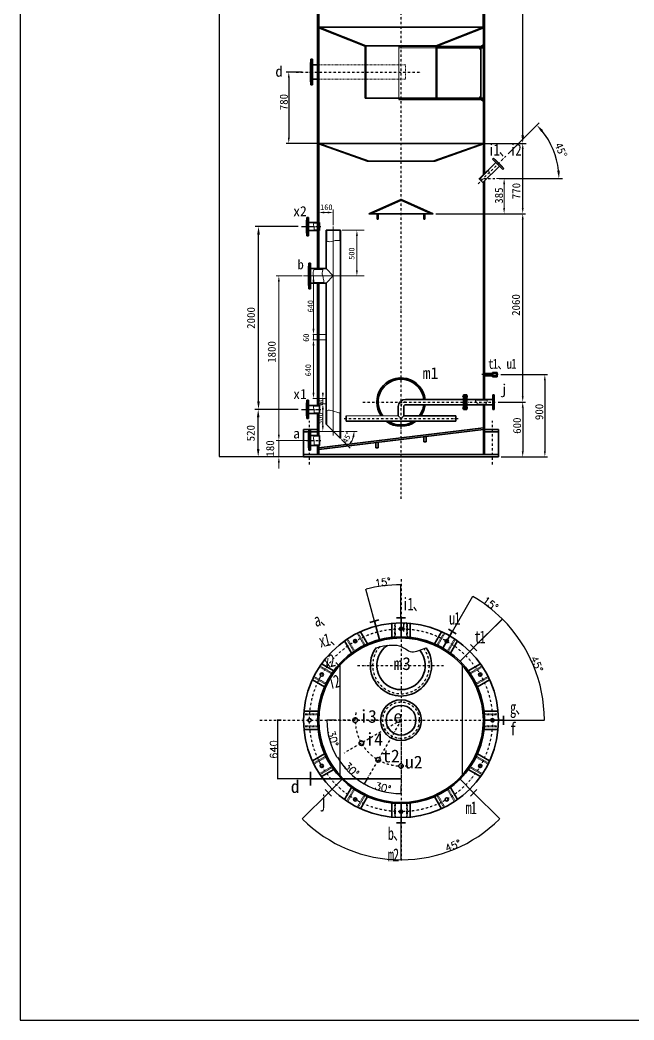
# Model space of a CAD drawing. Header units: millimetres. Extents: x -7921 to 37143, y 2610 to 23660.
# Drawn here: x -7921 to -1210, y 2610 to 13548 of the extents above; entities that cross this region are included whole.
import ezdxf

# ---------------------------------------------------------------- set-up
doc = ezdxf.new("R2010")
doc.units = ezdxf.units.MM
doc.header["$LTSCALE"] = 2
for name, pattern in [('DASHDOT', [25.4, 12.7, -6.35, 0, -6.35]), ('EB_DASH', [6, 3, -3]), ('EB_DASHDOT', [39, 30, -3, 3, -3])]:
    doc.linetypes.add(name, pattern=pattern)
for name, color, linetype, lineweight in [('CAXA0', 7, 'Continuous', 70), ('CAXA1', 1, 'EB_DASHDOT', 25), ('CAXA3', 7, 'Continuous', 25), ('粗实线', 7, 'Continuous', 35), ('虚线', 80, 'EB_DASH', 0)]:
    doc.layers.add(name, color=color, linetype=linetype, lineweight=lineweight)
doc.layers.add('中心线', color=1, linetype='DASHDOT')
doc.styles.get("Standard").update_dxf_attribs({"font": 'SimSun.ttf'})
doc.styles.add('宋体', font='SimSun.ttf', dxfattribs={"width": 0.75})
doc.styles.add('标准', font='')
doc.styles.add('样式 1', font='txt.shx', dxfattribs={"height": 80})
doc.styles.get('标准').set_extended_font_data('FangSong')
doc.dimstyles.new('1比25', dxfattribs={"dimtxt": 3.5, "dimasz": 3.5, "dimexe": 1.5, "dimexo": 1.5, "dimgap": 1.5, "dimtad": 1, "dimtoh": 1, "dimdec": 1, "dimlfac": 25, "dimdsep": 46, "dimtxsty": '标准', "dimcen": 0, "dimdle": 6, "dimadec": 0, "dimazin": 2, "dimtfac": 1, "dimtdec": 1, "dimtmove": 0, "dimatfit": 3, "dimfxl": 1, "dimtolj": 1, "dimtzin": 0, "dimarcsym": 0})
doc.dimstyles.new('ISO-25', dxfattribs={"dimtxt": 2.5, "dimasz": 2.5, "dimexe": 1.25, "dimexo": 0.625, "dimtad": 1, "dimtoh": 1, "dimdec": 0, "dimtxsty": '宋体', "dimcen": 2.5, "dimadec": 0, "dimazin": 0, "dimtfac": 1, "dimtdec": 0, "dimtmove": 0, "dimatfit": 3, "dimfxl": 1, "dimarcsym": 0})

# ---------------------------------------------------------------- blocks, each defined once
blk = doc.blocks.new('*D3')
at = {"color": 0, "lineweight": -2}
for p, q in [((-3944, 21444), (-5746, 21444)), ((-5745, 21440), (-5745, 8772)), ((-4823, 8769), (-5746, 8769))]:
    blk.add_line(p, q, dxfattribs=at)
at = {"color": 0}
for points in [[(-5745, 21440), (-5744, 21440), (-5745, 21444)], [(-5745, 8772), (-5744, 8772), (-5745, 8769)]]:
    blk.add_solid(points, dxfattribs=at)
at = {"layer": 'Defpoints', "color": 0}
for p in [(-3943, 21444), (-5745, 8769), (-4822, 8769)]:
    blk.add_point(p, dxfattribs=at)
at = {"color": 0, "insert": (-5748, 15106), "char_height": 3.5, "attachment_point": 5, "rotation": 90, "style": '标准'}
blk.add_mtext('\\A1;316875', dxfattribs=at)
blk = doc.blocks.new('*D4')
at = {"color": 0, "lineweight": -2}
for p, q in [((-2963, 6683), (-2648, 6997)), ((-2634, 5889), (-2189, 5889))]:
    blk.add_line(p, q, dxfattribs=at)
blk.add_arc((-3757, 5889), 1567, 0.0914, 44.9086, dxfattribs=at)
at = {"color": 0}
for points in [[(-2647, 6994), (-2647, 6995), (-2649, 6997)], [(-2190, 5891), (-2190, 5891), (-2190, 5889)]]:
    blk.add_solid(points, dxfattribs=at)
at = {"layer": 'Defpoints', "color": 0}
for p in [(-2963, 6682), (-3112, 6534), (-2243, 6294), (-2845, 5889), (-2635, 5889)]:
    blk.add_point(p, dxfattribs=at)
at = {"color": 0, "insert": (-2272, 6504), "char_height": 80, "attachment_point": 5, "rotation": 292.5, "style": '样式 1'}
blk.add_mtext('45°', dxfattribs=at)
blk = doc.blocks.new('*D5')
at = {"color": 0, "lineweight": -2}
for p, q in [((-3195, 6861), (-2973, 7245)), ((-2963, 6683), (-2649, 6996))]:
    blk.add_line(p, q, dxfattribs=at)
blk.add_arc((-3757, 5889), 1565, 45.0915, 59.9085, dxfattribs=at)
at = {"color": 0}
for points in [[(-2972, 7243), (-2972, 7243), (-2974, 7244)], [(-2651, 6998), (-2652, 6997), (-2650, 6996)]]:
    blk.add_solid(points, dxfattribs=at)
at = {"layer": 'Defpoints', "color": 0}
for p in [(-2751, 7088), (-3196, 6860), (-3301, 6679), (-2963, 6682), (-3112, 6534)]:
    blk.add_point(p, dxfattribs=at)
at = {"color": 0, "insert": (-2779, 7163), "char_height": 80, "attachment_point": 5, "rotation": 322.5, "style": '样式 1'}
blk.add_mtext('15°', dxfattribs=at)
blk = doc.blocks.new('*D6')
at = {"color": 0, "lineweight": -2}
for p, q in [((-3757, 7011), (-3757, 7372)), ((-4047, 6973), (-4141, 7322))]:
    blk.add_line(p, q, dxfattribs=at)
blk.add_arc((-3757, 5889), 1482, 90.0966, 104.9034, dxfattribs=at)
at = {"color": 0}
for points in [[(-3759, 7371), (-3759, 7370), (-3757, 7371)], [(-4138, 7321), (-4138, 7321), (-4140, 7320)]]:
    blk.add_solid(points, dxfattribs=at)
at = {"layer": 'Defpoints', "color": 0}
for p in [(-3886, 7365), (-3757, 7011), (-4047, 6973), (-3757, 6801), (-3993, 6770)]:
    blk.add_point(p, dxfattribs=at)
at = {"color": 0, "insert": (-3955, 7398), "char_height": 80, "attachment_point": 5, "rotation": 7.5, "style": '样式 1'}
blk.add_mtext('15°', dxfattribs=at)
blk = doc.blocks.new('*D7')
at = {"color": 0, "lineweight": -2}
for p, q in [((-4116, 5267), (-4159, 5192)), ((-3757, 5171), (-3757, 5084))]:
    blk.add_line(p, q, dxfattribs=at)
blk.add_arc((-3757, 5889), 803, 240.1784, 269.8216, dxfattribs=at)
at = {"color": 0}
for points in [[(-4156, 5192), (-4156, 5192), (-4158, 5193)], [(-3759, 5086), (-3759, 5085), (-3757, 5086)]]:
    blk.add_solid(points, dxfattribs=at)
at = {"layer": 'Defpoints', "color": 0}
for p in [(-3757, 5889), (-3757, 5889), (-4115, 5268), (-3757, 5171), (-4031, 5134)]:
    blk.add_point(p, dxfattribs=at)
at = {"color": 0, "insert": (-3954, 5152), "char_height": 80, "attachment_point": 5, "rotation": 345, "style": '样式 1'}
blk.add_mtext('30°', dxfattribs=at)
blk = doc.blocks.new('*D8')
at = {"color": 0, "lineweight": -2}
blk.add_line((-4116, 5267), (-4159, 5191), dxfattribs=at)
blk.add_arc((-3757, 5889), 804, 210.1781, 239.8219, dxfattribs=at)
at = {"color": 0}
for points in [[(-4452, 5484), (-4452, 5485), (-4453, 5487)], [(-4161, 5194), (-4161, 5193), (-4159, 5192)]]:
    blk.add_solid(points, dxfattribs=at)
at = {"layer": 'Defpoints', "color": 0}
for p in [(-3757, 5889), (-3757, 5889), (-4459, 5484), (-4373, 5372), (-4115, 5268)]:
    blk.add_point(p, dxfattribs=at)
at = {"color": 0, "insert": (-4297, 5349), "char_height": 80, "attachment_point": 5, "rotation": 315, "style": '样式 1'}
blk.add_mtext('30°', dxfattribs=at)
blk = doc.blocks.new('*D9')
at = {"color": 0, "lineweight": -2}
blk.add_line((-4475, 5889), (-4568, 5889), dxfattribs=at)
blk.add_arc((-3757, 5889), 810, 180.1768, 209.8232, dxfattribs=at)
at = {"color": 0}
for points in [[(-4568, 5886), (-4567, 5886), (-4567, 5889)], [(-4459, 5486), (-4460, 5485), (-4459, 5484)]]:
    blk.add_solid(points, dxfattribs=at)
at = {"layer": 'Defpoints', "color": 0}
for p in [(-4474, 5889), (-3757, 5889), (-3757, 5889), (-4555, 5748), (-4459, 5484)]:
    blk.add_point(p, dxfattribs=at)
at = {"color": 0, "insert": (-4500, 5689), "char_height": 80, "attachment_point": 5, "rotation": 285, "style": '样式 1'}
blk.add_mtext('30°', dxfattribs=at)
blk = doc.blocks.new('*D10')
at = {"layer": 'CAXA3', "color": 2, "lineweight": -2}
for p, q in [((-4657, 13470), (-4657, 13738)), ((-4654, 13737), (-2859, 13737)), ((-2857, 13470), (-2857, 13738))]:
    blk.add_line(p, q, dxfattribs=at)
at = {"layer": 'CAXA3', "color": 2}
for points in [[(-4654, 13737), (-4654, 13736), (-4657, 13737)], [(-2859, 13737), (-2859, 13736), (-2857, 13737)]]:
    blk.add_solid(points, dxfattribs=at)
at = {"layer": 'Defpoints', "color": 0}
for p in [(-2857, 13737), (-4657, 13470), (-2857, 13470)]:
    blk.add_point(p, dxfattribs=at)
at = {"layer": 'CAXA3', "color": 2, "insert": (-3757, 13739), "char_height": 2.5, "attachment_point": 5, "style": '宋体'}
blk.add_mtext('1800', dxfattribs=at)
blk = doc.blocks.new('*D11')
at = {"layer": 'CAXA3', "color": 0, "lineweight": -2}
for p, q in [((-5066, 5889), (-5109, 5889)), ((-5108, 5886), (-5108, 5251)), ((-4747, 5249), (-5109, 5249))]:
    blk.add_line(p, q, dxfattribs=at)
at = {"layer": 'CAXA3', "color": 0}
for points in [[(-5108, 5886), (-5107, 5886), (-5108, 5889)], [(-5108, 5251), (-5107, 5251), (-5108, 5249)]]:
    blk.add_solid(points, dxfattribs=at)
at = {"layer": 'Defpoints', "color": 0}
for p in [(-5066, 5889), (-5108, 5249), (-4747, 5249)]:
    blk.add_point(p, dxfattribs=at)
at = {"layer": 'CAXA3', "color": 0, "insert": (-5148, 5569), "char_height": 80, "attachment_point": 5, "rotation": 90, "style": '样式 1'}
blk.add_mtext('640', dxfattribs=at)
blk = doc.blocks.new('*D12')
at = {"layer": 'CAXA3', "color": 0, "lineweight": -2}
for p, q in [((-2963, 5095), (-2677, 4809)), ((-3757, 4766), (-3757, 4361))]:
    blk.add_line(p, q, dxfattribs=at)
blk.add_arc((-3757, 5889), 1526, 270.0939, 314.9061, dxfattribs=at)
at = {"layer": 'CAXA3', "color": 0}
for points in [[(-2680, 4808), (-2679, 4807), (-2678, 4809)], [(-3754, 4362), (-3754, 4363), (-3757, 4362)]]:
    blk.add_solid(points, dxfattribs=at)
at = {"layer": 'Defpoints', "color": 0}
for p in [(-3112, 5244), (-2963, 5095), (-3757, 4977), (-3757, 4767), (-3362, 4414)]:
    blk.add_point(p, dxfattribs=at)
at = {"layer": 'CAXA3', "color": 0, "insert": (-3188, 4516), "char_height": 80, "attachment_point": 5, "rotation": 22.5, "style": '样式 1'}
blk.add_mtext('45°', dxfattribs=at)
blk = doc.blocks.new('*D13')
at = {"layer": 'CAXA3', "color": 0, "lineweight": -2}
for p, q in [((-4551, 5095), (-4837, 4809)), ((-3757, 4766), (-3757, 4361))]:
    blk.add_line(p, q, dxfattribs=at)
blk.add_arc((-3757, 5889), 1526, 225.0939, 269.9061, dxfattribs=at)
at = {"layer": 'CAXA3', "color": 0}
for points in [[(-4834, 4807), (-4834, 4808), (-4836, 4809)], [(-3759, 4363), (-3759, 4362), (-3757, 4362)]]:
    blk.add_solid(points, dxfattribs=at)
at = {"layer": 'Defpoints', "color": 0}
for p in [(-4402, 5244), (-4550, 5095), (-3757, 4977), (-3757, 4767), (-4520, 4567)]:
    blk.add_point(p, dxfattribs=at)
at = {"layer": 'CAXA3', "color": 0, "insert": (-4340, 4480), "char_height": 2.5, "attachment_point": 5, "rotation": 337.5, "style": '宋体'}
blk.add_mtext('45°', dxfattribs=at)

msp = doc.modelspace()

# ---------------------------------------------------------------- hatches: boundary and pattern name
at = {"lineweight": 0}
for color, points in [(256, [(-2629.6225, 11813.6008), (-2619.2058, 11751.1008), (-2640.0392, 11751.1008)]), (256, [(-4656.7308, 11442.2602), (-4594.2308, 11431.8435), (-4594.2308, 11452.6769)]), (256, [(-4496.7308, 11442.2602), (-4559.2308, 11431.8435), (-4559.2308, 11452.6769)]), (256, [(-4238.8986, 11248.6008), (-4228.4819, 11186.1008), (-4249.3152, 11186.1008)]), (256, [(-5091.8044, 10748.6008), (-5081.3878, 10686.1008), (-5102.2211, 10686.1008)]), (256, [(-4713.5801, 10748.6008), (-4703.1634, 10686.1008), (-4723.9967, 10686.1008)]), (256, [(-4238.8986, 10748.6008), (-4228.4819, 10811.1008), (-4249.3152, 10811.1008)]), (0, [(-4713.5801, 10108.6008), (-4703.1634, 10171.1008), (-4723.9967, 10171.1008)]), (0, [(-4713.5801, 10108.6008), (-4703.1634, 10171.1008), (-4723.9967, 10171.1008)]), (0, [(-4713.5801, 10048.6008), (-4703.1634, 9986.1008), (-4723.9967, 9986.1008)]), (0, [(-4713.5801, 10048.6008), (-4703.1634, 9986.1008), (-4723.9967, 9986.1008)]), (0, [(-4713.5801, 9408.6008), (-4703.1634, 9471.1008), (-4723.9967, 9471.1008)]), (0, [(-4713.5801, 9408.6008), (-4703.1634, 9471.1008), (-4723.9967, 9471.1008)]), (0, [(-4610.9046, 9408.6008), (-4600.4879, 9471.1008), (-4621.3213, 9471.1008)]), (0, [(-4610.9046, 9408.6008), (-4600.4879, 9471.1008), (-4621.3213, 9471.1008)]), (0, [(-4610.9739, 9348.6008), (-4600.5572, 9286.1008), (-4621.3905, 9286.1008)]), (0, [(-4610.9739, 9348.6008), (-4600.5572, 9286.1008), (-4621.3905, 9286.1008)]), (0, [(-4610.9739, 9048.6008), (-4600.5572, 9111.1008), (-4621.3905, 9111.1008)]), (0, [(-4268.962, 9048.6008), (-4267.2189, 8985.2627), (-4287.8552, 8988.1211)]), (0, [(-4335.674, 8887.544), (-4306.2678, 8943.6692), (-4289.6546, 8931.0983)])]:
    msp.add_hatch(color=color, dxfattribs=at).paths.add_polyline_path(points, flags=0)

# ---------------------------------------------------------------- linework, layer by layer
at = {"color": 1}
for p, q in [((-7921.1564, 23635.242), (-7921.1564, 2610.242)), ((-7921.1564, 2610.242), (6928.8436, 2610.242))]:
    msp.add_line(p, q, dxfattribs=at)
at = {"color": 0}
for p, q in [((-2426.4606, 12286.1008), (-2426.4606, 15196.1008)), ((-4837.3787, 12978.6008), (-5013.3423, 12978.6008)), ((-4983.3423, 12916.1008), (-4983.3423, 12261.1008)), ((-2585.7575, 12084.5741), (-2245.8782, 12424.4534)), ((-2426.4606, 9431.1008), (-2426.4606, 11366.1008)), ((-5314.2534, 9376.1008), (-5314.2534, 11201.1008)), ((-2665.0726, 9668.6008), (-2154.4125, 9668.6008)), ((-2184.4125, 9606.1008), (-2184.4125, 8831.1008)), ((-2696.0792, 9368.6008), (-2396.4606, 9368.6008)), ((-2696.0792, 9368.6008), (-2396.4606, 9368.6008)), ((-2426.4606, 9306.1008), (-2426.4606, 8831.1008)), ((-4881.4281, 9288.6008), (-5355.1767, 9288.6008)), ((-4881.4281, 9288.6008), (-5351.7534, 9288.6008)), ((-5317.6767, 8856.1008), (-5317.6767, 9201.1008)), ((-4859.2308, 8768.6008), (-5355.1767, 8768.6008)), ((-2661.7308, 8768.6008), (-2396.4606, 8768.6008)), ((-2661.7308, 8768.6008), (-2154.4125, 8768.6008)), ((-4426.7308, 6489.6106), (-4426.7308, 5287.7787)), ((-3086.7308, 6489.6106), (-3086.7308, 5287.7787))]:
    msp.add_line(p, q, dxfattribs=at)
for p, q in [((-4567.3657, 12198.6008), (-5013.3423, 12198.6008)), ((-3000.0703, 12198.6008), (-2396.4606, 12198.6008)), ((-2819.2308, 12198.6008), (-2388.9606, 12198.6008)), ((-2426.4606, 11491.1008), (-2426.4606, 12136.1008)), ((-2685.0771, 11813.6008), (-1992.8547, 11813.6008)), ((-3376.7308, 11428.6008), (-2396.4606, 11428.6008)), ((-2460.9244, 11428.6008), (-2396.4606, 11428.6008)), ((-4881.4281, 11288.6008), (-5351.7534, 11288.6008))]:
    msp.add_line(p, q)
at = {"lineweight": 0}
for p, q in [((-2714.6559, 11813.6008), (-2591.7374, 11813.6008)), ((-2629.6225, 11491.1008), (-2629.6225, 11751.1008)), ((-4559.2308, 11442.2602), (-4594.2308, 11442.2602)), ((-4496.7308, 11304.8856), (-4496.7308, 11473.5102)), ((-4576.2308, 11239.2241), (-4571.7308, 11243.7241)), ((-4576.2308, 11211.1608), (-4571.7308, 11215.6608)), ((-4576.2308, 11183.0975), (-4571.7308, 11187.5975)), ((-4576.2308, 11155.0342), (-4571.7308, 11159.5342)), ((-4421.7308, 11225.3443), (-4417.2308, 11229.8443)), ((-4421.7308, 11197.281), (-4417.2308, 11201.781)), ((-4421.7308, 11169.2177), (-4417.2308, 11173.7177)), ((-4157.7712, 11248.6008), (-4400.6882, 11248.6008)), ((-4238.8986, 10811.1008), (-4238.8986, 11186.1008)), ((-4573.0699, 11130.1318), (-4571.7308, 11131.4709)), ((-4421.7308, 11141.1544), (-4417.2308, 11145.6544)), ((-4837.3558, 10748.6008), (-5123.0544, 10748.6008)), ((-4837.3558, 10748.6008), (-5123.0544, 10748.6008)), ((-4688.3373, 10748.6008), (-4719.8635, 10748.6008))]:
    msp.add_line(p, q, dxfattribs=at)
at = {"color": 0, "lineweight": 0}
for p, q in [((-4713.5801, 10171.1008), (-4713.3038, 10748.6008)), ((-5091.8044, 9011.1008), (-5091.8044, 10686.1008)), ((-4672.3558, 10108.6008), (-4719.8635, 10108.6008)), ((-4672.3558, 10108.6008), (-4719.8635, 10108.6008)), ((-4713.5801, 10048.6008), (-4713.5801, 10108.6008)), ((-4670.2438, 10048.6008), (-4719.8635, 10048.6008)), ((-4670.2438, 10048.6008), (-4719.8635, 10048.6008)), ((-4713.5801, 9471.1008), (-4713.5801, 9986.1008)), ((-4713.5801, 9986.1008), (-4713.5801, 9923.6008)), ((-4670.2438, 9408.6008), (-4719.8635, 9408.6008)), ((-4670.2438, 9408.6008), (-4719.8635, 9408.6008)), ((-4610.9046, 9348.6008), (-4610.9046, 9408.6008)), ((-4610.9046, 9348.6008), (-4610.9046, 9408.6008)), ((-4610.9739, 9111.1008), (-4610.9739, 9286.1008)), ((-5091.8044, 9011.1008), (-5091.8044, 9073.6008)), ((-4512.3558, 9048.6008), (-4739.8635, 9048.6008)), ((-4364.1214, 9048.6008), (-4237.712, 9048.6008)), ((-4790.5732, 8948.6008), (-5123.0544, 8948.6008)), ((-5091.8044, 8768.6008), (-5091.8044, 8948.6008)), ((-4406.1822, 8958.0523), (-4313.5769, 8865.4469)), ((-4821.7308, 8768.6008), (-5123.0544, 8768.6008)), ((-5091.8044, 8706.1008), (-5091.8044, 8643.6008))]:
    msp.add_line(p, q, dxfattribs=at)
msp.add_arc((-2856.7308, 11813.6008), 826.376, 6.06954395, 38.93045605)
msp.add_arc((-4496.7308, 9048.6008), 227.7687, 330.77177576, 344.22822424, dxfattribs=at)
at = {"color": 0}
msp.add_open_spline([(-4029.9734, 6682.5076), (-3965.3852, 6701.2531), (-3749.2961, 6740.4912), (-3658.4789, 6595.7956), (-3535.9725, 6664.327), (-3481.2808, 6679.3574)], degree=3, knots=[136.0184526234, 136.0184526234, 136.0184526234, 136.0184526234, 281.0392564953, 462.9846432951, 620.4797287985, 620.4797287985, 620.4797287985, 620.4797287985], dxfattribs=at)
for points in [[(-4993.7589, 12916.1008), (-4972.9256, 12916.1008), (-4983.3423, 12978.6008)], [(-2224.7287, 12323.1247), (-2203.0418, 12342.6278), (-2272.3947, 12397.9369)], [(-2194.8292, 9606.1008), (-2173.9958, 9606.1008), (-2184.4125, 9668.6008)], [(-2436.8773, 9431.1008), (-2416.044, 9431.1008), (-2426.4606, 9368.6008)], [(-5328.8367, 9376.1008), (-5299.67, 9376.1008), (-5314.2534, 9288.6008)], [(-2436.8773, 9306.1008), (-2416.044, 9306.1008), (-2426.4606, 9368.6008)], [(-5332.26, 9201.1008), (-5303.0934, 9201.1008), (-5317.6767, 9288.6008)], [(-5332.26, 8856.1008), (-5303.0934, 8856.1008), (-5317.6767, 8768.6008)], [(-2436.8773, 8831.1008), (-2416.044, 8831.1008), (-2426.4606, 8768.6008)], [(-2194.8292, 8831.1008), (-2173.9958, 8831.1008), (-2184.4125, 8768.6008)]]:
    msp.add_solid(points, dxfattribs=at)
for points in [[(-4993.7589, 12261.1008), (-4972.9256, 12261.1008), (-4983.3423, 12198.6008)], [(-2441.044, 12286.1008), (-2411.8773, 12286.1008), (-2426.4606, 12198.6008)], [(-2436.8773, 12136.1008), (-2416.044, 12136.1008), (-2426.4606, 12198.6008)], [(-2020.4243, 11901.7502), (-2049.55, 11900.2061), (-2030.3547, 11813.6008)], [(-2640.0392, 11491.1008), (-2619.2058, 11491.1008), (-2629.6225, 11428.6008)], [(-2436.8773, 11491.1008), (-2416.044, 11491.1008), (-2426.4606, 11428.6008)], [(-2436.8773, 11366.1008), (-2416.044, 11366.1008), (-2426.4606, 11428.6008)], [(-5328.8367, 11201.1008), (-5299.67, 11201.1008), (-5314.2534, 11288.6008)]]:
    msp.add_solid(points)
at = {"color": 0, "lineweight": 0}
for points in [[(-5102.2211, 9011.1008), (-5081.3878, 9011.1008), (-5091.8044, 8948.6008)], [(-5102.2211, 8706.1008), (-5081.3878, 8706.1008), (-5091.8044, 8768.6008)]]:
    msp.add_solid(points, dxfattribs=at)
at = {"layer": 'CAXA0', "color": 0, "lineweight": 0}
for p, q in [((-2906.7308, 13242.6008), (-2882.7308, 13218.6008)), ((-2906.7308, 12692.6008), (-2882.7308, 12716.6008)), ((-2855.2274, 9681.6008), (-2850.7274, 9677.1008)), ((-2854.9406, 9660.1008), (-2850.4406, 9655.6008)), ((-2841.0852, 9681.6008), (-2836.5852, 9677.1008)), ((-2840.7984, 9660.1008), (-2836.2984, 9655.6008)), ((-2826.9431, 9681.6008), (-2822.4431, 9677.1008)), ((-2826.6563, 9660.1008), (-2822.1563, 9655.6008)), ((-2812.801, 9681.6008), (-2808.301, 9677.1008)), ((-2812.5142, 9660.1008), (-2808.0142, 9655.6008)), ((-2798.6588, 9681.6008), (-2794.1588, 9677.1008)), ((-2798.372, 9660.1008), (-2793.872, 9655.6008)), ((-2784.5167, 9681.6008), (-2780.0167, 9677.1008)), ((-2784.2299, 9660.1008), (-2779.7299, 9655.6008)), ((-2770.3746, 9681.6008), (-2765.8746, 9677.1008)), ((-2770.0878, 9660.1008), (-2765.5878, 9655.6008)), ((-2759.6344, 9683.4343), (-2753.301, 9677.1008)), ((-2757.5142, 9660.1008), (-2743.5142, 9646.1008)), ((-2753.1588, 9691.1008), (-2744.1588, 9682.1008)), ((-2739.0167, 9691.1008), (-2730.0167, 9682.1008)), ((-2738.372, 9655.1008), (-2729.372, 9646.1008)), ((-2724.8746, 9691.1008), (-2715.8746, 9682.1008)), ((-2724.2299, 9655.1008), (-2715.2299, 9646.1008)), ((-2710.7324, 9691.1008), (-2706.7308, 9687.0992)), ((-2710.0878, 9655.1008), (-2706.7308, 9651.7438))]:
    msp.add_line(p, q, dxfattribs=at)
at = {"layer": 'CAXA0', "lineweight": 0}
for points, knots in [([(-2808.0111, 11902.6256), (-2802.8302, 11900.5346), (-2789.7554, 11892.3644), (-2790.8081, 11868.3643), (-2778.6582, 11859.1101), (-2773.4809, 11856.5456)], [0, 0, 0, 0, 0.6339216397, 1.7421918214, 2.3991877712, 2.3991877712, 2.3991877712, 2.3991877712]), ([(-4709.5587, 11333.1008), (-4710.7998, 11328.4979), (-4714.741, 11307.2359), (-4704.6978, 11277.6553), (-4705.1736, 11252.4399), (-4705.8873, 11244.1008)], [0.3827362232, 0.3827362232, 0.3827362232, 0.3827362232, 0.950318118, 2.9672007955, 3.9680940654, 3.9680940654, 3.9680940654, 3.9680940654]), ([(-4576.2308, 11131.4073), (-4565.0467, 11126.7353), (-4524.575, 11115.6497), (-4471.6059, 11142.4042), (-4429.5838, 11136.2388), (-4417.2308, 11133.0188)], [0, 0, 0, 0, 1.4207582861, 4.9506381428, 6.4595852046, 6.4595852046, 6.4595852046, 6.4595852046]), ([(-4703.6991, 10828.1008), (-4710.85, 10812.1984), (-4724.883, 10768.7531), (-4708.195, 10715.2251), (-4708.7177, 10678.6933), (-4709.1168, 10669.1008)], [0, 0, 0, 0, 2.071168963, 5.301350277, 6.4529541973, 6.4529541973, 6.4529541973, 6.4529541973]), ([(-4604.2502, 10828.1008), (-4613.5994, 10809.0377), (-4623.788, 10771.9322), (-4601.7425, 10721.2613), (-4601.0623, 10687.5747), (-4602.52, 10669.1008)], [0, 0, 0, 0, 2.5047492103, 4.2858805325, 6.5010691433, 6.5010691433, 6.5010691433, 6.5010691433])]:
    msp.add_open_spline(points, degree=3, knots=knots, dxfattribs=at)
at = {"layer": 'CAXA0', "color": 0, "lineweight": 0}
for points, knots in [([(-4709.5587, 9333.1008), (-4710.7998, 9328.4979), (-4714.741, 9307.2359), (-4704.6978, 9277.6553), (-4705.1736, 9252.4399), (-4705.8873, 9244.1008)], [0.3827362232, 0.3827362232, 0.3827362232, 0.3827362232, 0.950318118, 2.9672007955, 3.9680940654, 3.9680940654, 3.9680940654, 3.9680940654]), ([(-2939.7389, 9398.1008), (-2942.4127, 9391.9062), (-2945.8704, 9374.77), (-2922.1788, 9360.8894), (-2920.842, 9344.7935), (-2921.4534, 9339.1008)], [0, 0, 0, 0, 0.7402793695, 1.9614741409, 2.6141630657, 2.6141630657, 2.6141630657, 2.6141630657]), ([(-2814.7948, 9398.1008), (-2813.1027, 9389.7983), (-2812.7039, 9371.2558), (-2829.7481, 9355.5075), (-2831.537, 9342.6272), (-2831.5905, 9339.1008)], [0, 0, 0, 0, 0.970337795, 2.1008912987, 2.5167402116, 2.5167402116, 2.5167402116, 2.5167402116]), ([(-4576.2308, 9276.191), (-4559.7839, 9279.4105), (-4511.4066, 9283.2027), (-4461.6527, 9251.5011), (-4423.8858, 9252.0673), (-4417.2308, 9252.68)], [0, 0, 0, 0, 1.9736221917, 5.7084158553, 6.5057549765, 6.5057549765, 6.5057549765, 6.5057549765]), ([(-4706.5859, 9002.6008), (-4709.3872, 8995.0927), (-4715.8131, 8970.6923), (-4703.598, 8934.7148), (-4705.4485, 8906.1723), (-4706.9582, 8894.6008)], [0, 0, 0, 0, 0.950318118, 2.9672007955, 4.3607042439, 4.3607042439, 4.3607042439, 4.3607042439])]:
    msp.add_open_spline(points, degree=3, knots=knots, dxfattribs=at)
at = {"layer": 'CAXA1'}
msp.add_line((-4843.9281, 11288.6008), (-4632.0015, 11288.6008), dxfattribs=at)
at = {"layer": 'CAXA1', "color": 0}
msp.add_line((-4843.9281, 9288.6008), (-4632.0015, 9288.6008), dxfattribs=at)
at = {"layer": 'CAXA3', "color": 0, "lineweight": 0}
for p, q in [((-3781.7308, 13256.6008), (-3371.7308, 13256.6008)), ((-3781.7308, 13256.6008), (-3781.7308, 12678.6008)), ((-3781.7308, 13242.6008), (-3371.7308, 13242.6008)), ((-2856.7308, 13282.6008), (-2882.7308, 13256.6008)), ((-2882.7308, 12678.6008), (-2856.7308, 12652.6008)), ((-4496.7308, 11289.2606), (-4496.7308, 9002.6008)), ((-4656.7308, 10108.6008), (-4576.2308, 10108.6008)), ((-4656.7308, 10048.6008), (-4576.2308, 10048.6008)), ((-4656.7308, 9408.6008), (-4576.2308, 9408.6008)), ((-4656.7308, 9348.6008), (-4576.2308, 9348.6008)), ((-4356.7308, 9218.1008), (-3786.2308, 9218.1008)), ((-4379.7464, 9048.6008), (-4576.2308, 9048.6008))]:
    msp.add_line(p, q, dxfattribs=at)
at = {"layer": 'CAXA3', "lineweight": 0}
msp.add_line((-4821.7308, 10748.6008), (-4157.7712, 10748.6008), dxfattribs=at)
at = {"layer": '中心线', "color": 0}
for p, q in [((-3756.7308, 8308.9545), (-3756.7308, 21716.4515)), ((-4902.4074, 12978.6008), (-3538.9681, 12978.6008)), ((-2914.562, 11755.7696), (-2612.274, 12058.0576)), ((-2695.0726, 9668.6008), (-2879.5837, 9668.6008)), ((-3082.4052, 9431.1008), (-3027.8561, 9431.1008)), ((-3080.8116, 9437.0392), (-3076.7664, 9425.3835)), ((-3080.8116, 9425.1625), (-3076.7664, 9436.8182)), ((-3032.6499, 9437.0392), (-3036.6951, 9425.3835)), ((-3032.6499, 9425.1625), (-3036.6951, 9436.8182)), ((-4175.169, 9368.6008), (-2726.0792, 9368.6008)), ((-3082.4052, 9306.1008), (-3027.8561, 9306.1008)), ((-3080.8116, 9312.0392), (-3076.7664, 9300.3835)), ((-3080.8116, 9300.1625), (-3076.7664, 9311.8182)), ((-3032.6499, 9312.0392), (-3036.6951, 9300.3835)), ((-3032.6499, 9300.1625), (-3036.6951, 9311.8182)), ((-4379.0963, 9188.6008), (-3123.7686, 9188.6008)), ((-4756.7308, 8685.7763), (-4756.7308, 9164.5068)), ((-2756.7308, 8685.7763), (-2756.7308, 9164.5068)), ((-4790.5732, 8948.6008), (-4633.6906, 8948.6008)), ((-3756.7308, 7432.4172), (-3756.7308, 4344.972)), ((-4232.1191, 6488.6946), (-3281.3424, 6488.6946)), ((-5300.4534, 5888.6946), (-2213.0082, 5888.6946)), ((-3756.7308, 5888.6946), (-4473.962, 5888.6946)), ((-3756.7308, 5888.6946), (-4377.8713, 5530.079)), ((-3756.7308, 5888.6946), (-4115.3464, 5267.5542)), ((-3756.7308, 5888.6946), (-3756.7308, 5171.4634))]:
    msp.add_line(p, q, dxfattribs=at)
at = {"layer": '中心线'}
msp.add_line((-2907.5382, 11813.6008), (-2722.5771, 11813.6008), dxfattribs=at)
at = {"layer": '中心线', "color": 0}
for radius in [1000, 200]:
    msp.add_circle((-3756.7308, 5888.6946), radius, dxfattribs=at)
for centre, radius, start, end in [((-3706.7308, 9318.6008), 50, 90, 180), ((-3756.7308, 6488.6946), 310, 138.78953769, 36.13749039), ((-3756.7308, 5888.6946), 500, 170.18001382, 280.4957319)]:
    msp.add_arc(centre, radius, start, end, dxfattribs=at)
at = {"layer": '粗实线', "color": 0}
for p, q in [((-4668.7308, 10828.1008), (-4668.7308, 20758.6008)), ((-4656.7308, 10828.1008), (-4656.7308, 20758.6008)), ((-2856.7308, 11853.9059), (-2856.7308, 17680.1008)), ((-2844.7308, 11865.9059), (-2844.7308, 17680.1008)), ((-4141.7308, 13264.6008), (-4656.7308, 13469.6008)), ((-4656.7308, 13469.6008), (-2856.7308, 13469.6008)), ((-4147.7308, 13260.5805), (-4656.7308, 13463.1921)), ((-3371.7308, 13264.6008), (-2856.7308, 13469.6008)), ((-3365.7308, 13260.5805), (-2856.7308, 13463.1921)), ((-4147.7308, 13260.5805), (-4147.7308, 12692.6008)), ((-4141.7308, 13264.6008), (-3371.7308, 13264.6008)), ((-4141.7308, 13264.6008), (-4141.7308, 12692.6008)), ((-3371.7308, 13264.6008), (-3371.7308, 12692.6008)), ((-3365.7308, 13260.5805), (-3365.7308, 12692.6008)), ((-3365.7308, 13256.6008), (-2856.7308, 13256.6008)), ((-3365.7308, 13242.6008), (-2856.7308, 13242.6008)), ((-2906.7308, 13256.6008), (-2906.7308, 13242.6008)), ((-2882.7308, 13242.6008), (-2882.7308, 12692.6008)), ((-4746.7308, 13084.6008), (-4743.7308, 13087.6008)), ((-4746.7308, 13084.6008), (-4746.7308, 12872.6008)), ((-4743.7308, 13118.6008), (-4743.7308, 12838.6008)), ((-4743.7308, 13118.6008), (-4722.7308, 13118.6008)), ((-4722.7308, 13118.6008), (-4722.7308, 12838.6008)), ((-4722.7308, 13058.1008), (-4668.7308, 13058.1008)), ((-4746.7308, 12872.6008), (-4743.7308, 12869.6008)), ((-4743.7308, 12838.6008), (-4722.7308, 12838.6008)), ((-4722.7308, 12899.1008), (-4668.7308, 12899.1008)), ((-4147.7308, 12692.6008), (-2856.7308, 12692.6008)), ((-2906.7308, 12692.6008), (-2906.7308, 12678.6008)), ((-3781.7308, 12678.6008), (-2856.7308, 12678.6008)), ((-2856.7308, 9681.6008), (-2856.7308, 11773.2958)), ((-2844.7308, 9681.6008), (-2844.7308, 11785.2958)), ((-4788.7308, 11359.7959), (-4788.7308, 11217.4058)), ((-4417.2308, 11248.6008), (-4417.2308, 8969.1008)), ((-4668.7308, 9333.1008), (-4668.7308, 10669.1008)), ((-4656.7308, 9333.1008), (-4656.7308, 10669.1008)), ((-4576.2308, 10669.1008), (-4576.2308, 9128.1008)), ((-2764.7308, 9681.6008), (-2856.7308, 9681.6008)), ((-2856.7308, 9655.6008), (-2856.7308, 9681.6008)), ((-2751.7308, 9677.1008), (-2856.7308, 9677.1008)), ((-2751.7308, 9660.1008), (-2856.7308, 9660.1008)), ((-2856.7308, 9398.1008), (-2856.7308, 9655.6008)), ((-2764.7308, 9655.6008), (-2856.7308, 9655.6008)), ((-2844.7308, 9398.1008), (-2844.7308, 9655.6008)), ((-2756.7308, 9691.1008), (-2756.7308, 9689.6008)), ((-2706.7308, 9691.1008), (-2756.7308, 9691.1008)), ((-2756.7308, 9647.6008), (-2756.7308, 9646.1008)), ((-2706.7308, 9646.1008), (-2756.7308, 9646.1008)), ((-2751.7308, 9682.1008), (-2751.7308, 9655.1008)), ((-2706.7308, 9682.1008), (-2751.7308, 9682.1008)), ((-2706.7308, 9655.1008), (-2751.7308, 9655.1008)), ((-2706.7308, 9691.1008), (-2706.7308, 9646.1008)), ((-3074.7308, 9448.6008), (-3074.7308, 9288.6008)), ((-3059.7308, 9448.6008), (-3074.7308, 9448.6008)), ((-3059.7308, 9448.6008), (-3059.7308, 9288.6008)), ((-3056.7308, 9419.6008), (-3059.7308, 9422.6008)), ((-3056.7308, 9419.6008), (-3053.7308, 9422.6008)), ((-3056.7308, 9419.6008), (-3056.7308, 9317.6008)), ((-3053.7308, 9448.6008), (-3053.7308, 9288.6008)), ((-3053.7308, 9448.6008), (-3038.7308, 9448.6008)), ((-3038.7308, 9448.6008), (-3038.7308, 9288.6008)), ((-2754.7308, 9448.6008), (-2739.7308, 9448.6008)), ((-2754.7308, 9448.6008), (-2754.7308, 9288.6008)), ((-2739.7308, 9448.6008), (-2739.7308, 9288.6008)), ((-2739.7308, 9422.6008), (-2736.7308, 9419.6008)), ((-2736.7308, 9419.6008), (-2736.7308, 9317.6008)), ((-4788.7308, 9359.7959), (-4785.7308, 9362.7959)), ((-4788.7308, 9359.7959), (-4788.7308, 9217.4058)), ((-4785.7308, 9388.6008), (-4768.7308, 9388.6008)), ((-4785.7308, 9188.6008), (-4785.7308, 9388.6008)), ((-4768.7308, 9188.6008), (-4768.7308, 9388.6008)), ((-4768.7308, 9333.1008), (-4649.2308, 9333.1008)), ((-4710.6427, 9328.6008), (-4649.2308, 9328.6008)), ((-4649.2308, 9244.1008), (-4649.2308, 9333.1008)), ((-3786.2308, 9318.6008), (-3786.2308, 9218.1008)), ((-3727.2308, 9318.6008), (-3727.2308, 9218.1008)), ((-3706.7308, 9398.1008), (-3074.7308, 9398.1008)), ((-3706.7308, 9339.1008), (-3074.7308, 9339.1008)), ((-3056.7308, 9317.6008), (-3059.7308, 9314.6008)), ((-3056.7308, 9317.6008), (-3053.7308, 9314.6008)), ((-3038.7308, 9398.1008), (-2754.7308, 9398.1008)), ((-3038.7308, 9339.1008), (-2754.7308, 9339.1008)), ((-2941.0859, 9394.6008), (-2814.177, 9394.6008)), ((-2921.2199, 9342.6008), (-2831.387, 9342.6008)), ((-2856.7308, 8794.6008), (-2856.7308, 9339.1008)), ((-2844.7308, 8794.6008), (-2844.7308, 9339.1008)), ((-2739.7308, 9314.6008), (-2736.7308, 9317.6008)), ((-4788.7308, 9217.4058), (-4785.7308, 9214.4058)), ((-4785.7308, 9188.6008), (-4768.7308, 9188.6008)), ((-4768.7308, 9244.1008), (-4649.2308, 9244.1008)), ((-4705.5587, 9248.6008), (-4649.2308, 9248.6008)), ((-4668.7308, 9002.6008), (-4668.7308, 9244.1008)), ((-4656.7308, 9002.6008), (-4656.7308, 9244.1008)), ((-4571.7308, 9277.0217), (-4571.7308, 9123.6008)), ((-4421.7308, 9252.3459), (-4421.7308, 8973.6008)), ((-4356.7308, 9218.1008), (-4356.7308, 9159.1008)), ((-3786.2308, 9218.1008), (-3756.7308, 9188.6008)), ((-3727.2308, 9218.1008), (-3756.7308, 9188.6008)), ((-3727.2308, 9218.1008), (-3156.7308, 9218.1008)), ((-3156.7308, 9218.1008), (-3156.7308, 9159.1008)), ((-3059.7308, 9288.6008), (-3074.7308, 9288.6008)), ((-3053.7308, 9288.6008), (-3038.7308, 9288.6008)), ((-2754.7308, 9288.6008), (-2739.7308, 9288.6008)), ((-4656.7308, 8868.7497), (-2856.7308, 9088.7497)), ((-4417.2308, 8969.1008), (-4576.2308, 9128.1008)), ((-4356.7308, 9159.1008), (-3156.7308, 9159.1008)), ((-4821.7308, 8768.6008), (-4821.7308, 9068.6008)), ((-4821.7308, 9068.6008), (-4668.7308, 9068.6008)), ((-4821.7308, 9042.6008), (-4765.7308, 9042.6008)), ((-4768.7308, 9027.6008), (-4765.7308, 9030.6008)), ((-4768.7308, 9027.6008), (-4768.7308, 8869.6008)), ((-4765.7308, 9056.1008), (-4746.7308, 9056.1008)), ((-4765.7308, 9056.1008), (-4765.7308, 8841.1008)), ((-4746.7308, 9056.1008), (-4746.7308, 8841.1008)), ((-4746.7308, 9042.6008), (-4668.7308, 9042.6008)), ((-4746.7308, 9002.6008), (-4648.7308, 9002.6008)), ((-4707.9946, 8998.6008), (-4648.7308, 8998.6008)), ((-4656.7308, 8848.6008), (-2856.7308, 9068.6008)), ((-4648.7308, 9002.6008), (-4648.7308, 8894.6008)), ((-3506.7308, 8989.1564), (-3506.7308, 8932.3342)), ((-3480.7308, 8992.3342), (-3480.7308, 8932.3342)), ((-2844.7308, 9068.6008), (-2691.7308, 9068.6008)), ((-2844.7308, 9042.6008), (-2691.7308, 9042.6008)), ((-2691.7308, 8768.6008), (-2691.7308, 9068.6008)), ((-4768.7308, 8869.6008), (-4765.7308, 8866.6008)), ((-4746.7308, 8894.6008), (-4648.7308, 8894.6008)), ((-4706.4685, 8898.6008), (-4648.7308, 8898.6008)), ((-4668.7308, 8794.6008), (-4668.7308, 8894.6008)), ((-4656.7308, 8794.6008), (-4656.7308, 8894.6008)), ((-4032.7308, 8924.8675), (-4032.7308, 8868.0453)), ((-4032.7308, 8868.0453), (-4006.7308, 8868.0453)), ((-4006.7308, 8928.0453), (-4006.7308, 8868.0453)), ((-3506.7308, 8932.3342), (-3480.7308, 8932.3342)), ((-4821.7308, 8794.6008), (-2691.7308, 8794.6008)), ((-4821.7308, 8768.6008), (-2691.7308, 8768.6008)), ((-4765.7308, 8841.1008), (-4746.7308, 8841.1008)), ((-3806.7308, 7010.6946), (-3706.7308, 7010.6946)), ((-3756.7308, 6800.6946), (-3756.7308, 7010.6946)), ((-3998.4164, 6985.5908), (-4095.8729, 6959.4774)), ((-3992.7737, 6769.619), (-4047.1447, 6972.5341)), ((-3856.7308, 6795.1956), (-3856.7308, 6948.9894)), ((-3656.7308, 6795.1956), (-3656.7308, 6948.9894)), ((-4123.3787, 6723.7475), (-4200.2756, 6856.9369)), ((-3390.0828, 6723.7475), (-3313.1859, 6856.9369)), ((-3300.7308, 6678.5098), (-3195.7308, 6860.3751)), ((-3152.4295, 6835.3751), (-3239.032, 6885.3751)), ((-4296.5838, 6623.7475), (-4373.4807, 6756.9369)), ((-3216.8777, 6623.7475), (-3139.9808, 6756.9369)), ((-3111.8494, 6533.576), (-2963.357, 6682.0685)), ((-2928.0016, 6646.7131), (-2998.7123, 6717.4238)), ((-4491.7836, 6428.5477), (-4624.973, 6505.4446)), ((-3021.6779, 6428.5477), (-2888.4886, 6505.4446)), ((-4591.7836, 6255.3426), (-4724.973, 6332.2395)), ((-2921.6779, 6255.3426), (-2788.4886, 6332.2395)), ((-4663.2317, 5988.6946), (-4817.0255, 5988.6946)), ((-2850.2298, 5988.6946), (-2696.436, 5988.6946)), ((-2634.7308, 5938.6946), (-2634.7308, 5838.6946)), ((-2844.7308, 5888.6946), (-2634.7308, 5888.6946)), ((-4663.2317, 5788.6946), (-4817.0255, 5788.6946)), ((-2850.2298, 5788.6946), (-2696.436, 5788.6946)), ((-4591.7836, 5522.0467), (-4724.973, 5445.1498)), ((-2921.6779, 5522.0467), (-2788.4886, 5445.1498)), ((-4746.7308, 5323.6946), (-4746.7308, 5173.6946)), ((-4491.7836, 5348.8416), (-4624.973, 5271.9447)), ((-3021.6779, 5348.8416), (-2888.4886, 5271.9447)), ((-3756.7308, 5248.6946), (-4746.7308, 5248.6946)), ((-4401.6121, 5243.8133), (-4550.1046, 5095.3208)), ((-4296.5838, 5153.6418), (-4373.4807, 5020.4524)), ((-3216.8777, 5153.6418), (-3139.9808, 5020.4524)), ((-3111.8494, 5243.8133), (-2963.357, 5095.3208)), ((-4514.7492, 5059.9655), (-4585.4599, 5130.6762)), ((-4123.3787, 5053.6418), (-4200.2756, 4920.4524)), ((-3390.0828, 5053.6418), (-3313.1859, 4920.4524)), ((-2998.7123, 5059.9655), (-2928.0016, 5130.6762)), ((-3856.7308, 4982.1937), (-3856.7308, 4828.3999)), ((-3756.7308, 4976.6946), (-3756.7308, 4766.6946)), ((-3656.7308, 4982.1937), (-3656.7308, 4828.3999)), ((-3806.7308, 4766.6946), (-3706.7308, 4766.6946))]:
    msp.add_line(p, q, dxfattribs=at)
at = {"layer": '粗实线'}
for p, q in [((-4106.7308, 12003.6008), (-4656.7308, 12198.6008)), ((-4656.7308, 12198.6008), (-2856.7308, 12198.6008)), ((-4124.7308, 12003.6008), (-4656.7308, 12192.219)), ((-3406.7308, 12003.6008), (-2856.7308, 12198.6008)), ((-3388.7308, 12003.6008), (-2856.7308, 12192.219)), ((-2757.2126, 12026.256), (-2746.606, 12036.8627)), ((-2746.606, 12036.8627), (-2633.469, 11923.7256)), ((-4124.7308, 12003.6008), (-3388.7308, 12003.6008)), ((-2901.632, 11809.0046), (-2720.7966, 11989.84)), ((-2861.327, 11768.6996), (-2680.4916, 11949.535)), ((-2757.2126, 12026.256), (-2644.0756, 11913.119)), ((-2728.2213, 12018.4779), (-2723.9786, 12018.4779)), ((-2723.9786, 12018.4779), (-2651.8537, 11946.353)), ((-2651.8537, 11942.1103), (-2651.8537, 11946.353)), ((-2644.0756, 11913.119), (-2633.469, 11923.7256)), ((-2899.1572, 11806.5298), (-2804.6051, 11901.0818)), ((-2863.8018, 11771.1744), (-2776.6769, 11858.2994)), ((-2901.632, 11809.0046), (-2861.327, 11768.6996)), ((-3756.7308, 11583.6008), (-4106.7308, 11428.6008)), ((-3756.7308, 11577.0023), (-4091.8308, 11428.6008)), ((-3756.7308, 11583.6008), (-3406.7308, 11428.6008)), ((-3756.7308, 11577.0023), (-3421.6308, 11428.6008)), ((-4785.7308, 11388.6008), (-4768.7308, 11388.6008)), ((-4785.7308, 11188.6008), (-4785.7308, 11388.6008)), ((-4768.7308, 11188.6008), (-4768.7308, 11388.6008)), ((-4106.7308, 11428.6008), (-3406.7308, 11428.6008)), ((-4016.7308, 11428.6008), (-4016.7308, 11368.6008)), ((-4006.7308, 11428.6008), (-4006.7308, 11368.6008)), ((-3506.7308, 11428.6008), (-3506.7308, 11368.6008)), ((-3496.7308, 11428.6008), (-3496.7308, 11368.6008)), ((-4788.7308, 11359.7959), (-4785.7308, 11362.7959)), ((-4768.7308, 11333.1008), (-4649.2308, 11333.1008)), ((-4710.6427, 11328.6008), (-4649.2308, 11328.6008)), ((-4649.2308, 11244.1008), (-4649.2308, 11333.1008)), ((-4006.7308, 11368.6008), (-4016.7308, 11368.6008)), ((-3506.7308, 11368.6008), (-3496.7308, 11368.6008)), ((-4788.7308, 11217.4058), (-4785.7308, 11214.4058)), ((-4785.7308, 11188.6008), (-4768.7308, 11188.6008)), ((-4768.7308, 11244.1008), (-4649.2308, 11244.1008)), ((-4705.5587, 11248.6008), (-4649.2308, 11248.6008)), ((-4576.2308, 11248.6008), (-4576.2308, 10828.1008)), ((-4576.2308, 11248.6008), (-4417.2308, 11248.6008)), ((-4571.7308, 11248.6008), (-4571.7308, 11129.6189)), ((-4421.7308, 11248.6008), (-4421.7308, 11134.1269)), ((-4768.7308, 10854.6008), (-4765.7308, 10857.6008)), ((-4768.7308, 10854.6008), (-4768.7308, 10642.6008)), ((-4765.7308, 10888.6008), (-4765.7308, 10608.6008)), ((-4765.7308, 10888.6008), (-4744.7308, 10888.6008)), ((-4744.7308, 10888.6008), (-4744.7308, 10608.6008)), ((-4744.7308, 10828.1008), (-4576.2308, 10828.1008)), ((-4705.6642, 10823.6008), (-4606.3705, 10823.6008)), ((-4576.2308, 10828.1008), (-4496.7308, 10748.6008)), ((-4576.2308, 10669.1008), (-4496.7308, 10748.6008)), ((-4768.7308, 10642.6008), (-4765.7308, 10639.6008)), ((-4744.7308, 10669.1008), (-4576.2308, 10669.1008)), ((-4708.9509, 10673.6008), (-4602.2025, 10673.6008)), ((-4765.7308, 10608.6008), (-4744.7308, 10608.6008))]:
    msp.add_line(p, q, dxfattribs=at)
at = {"layer": '粗实线', "color": 0}
for centre, radius in [((-3756.7308, 5888.6946), 1065), ((-3756.7308, 6888.6946), 18), ((-3756.7308, 5888.6946), 912), ((-3756.7308, 5888.6946), 900), ((-4256.7308, 6754.72), 18), ((-3256.7308, 6754.72), 18), ((-4622.7562, 6388.6946), 18), ((-2890.7054, 6388.6946), 18), ((-3756.7308, 5888.6946), 222.5), ((-3756.7308, 5888.6946), 162.5), ((-4756.7308, 5888.6946), 18), ((-4256.7308, 5888.6946), 25), ((-2756.7308, 5888.6946), 18), ((-4189.7435, 5638.6946), 25), ((-4006.7308, 5455.6819), 25), ((-4622.7562, 5388.6946), 18), ((-3756.7308, 5388.6946), 25), ((-2890.7054, 5388.6946), 18), ((-4256.7308, 5022.6692), 18), ((-3256.7308, 5022.6692), 18), ((-3756.7308, 4888.6946), 18)]:
    msp.add_circle(centre, radius, dxfattribs=at)
for centre, radius, start, end in [((-3756.7308, 9368.6008), 264.5, 6.40358954, 214.6803904), ((-2764.7308, 9689.6008), 8, 270, 0), ((-2764.7308, 9647.6008), 8, 0, 90), ((-3756.7308, 9368.6008), 250, 6.77669091, 217.01327178), ((-3706.7308, 9318.6008), 79.5, 90, 180), ((-3706.7308, 9318.6008), 20.5, 90, 180), ((-3756.7308, 9368.6008), 250, 322.98672822, 353.22330909), ((-3756.7308, 9368.6008), 264.5, 325.3196096, 353.59641046), ((-3756.7308, 9368.6008), 264.5, 232.3784867, 307.6215133), ((-3756.7308, 9368.6008), 250, 236.92952328, 303.07047672), ((-3756.7308, 6488.6946), 335, 144.65165438, 34.69045842), ((-3756.7308, 6488.6946), 265, 124.17821386, 38.96365417)]:
    msp.add_arc(centre, radius, start, end, dxfattribs=at)
at = {"layer": '虚线', "color": 0, "lineweight": 0}
for p, q in [((-4656.7308, 13058.1008), (-4147.7308, 13058.1008)), ((-4141.7308, 13058.1008), (-3706.7308, 13058.1008)), ((-3706.7308, 13058.1008), (-3706.7308, 12899.1008)), ((-4656.7308, 12899.1008), (-4147.7308, 12899.1008)), ((-4141.7308, 12899.1008), (-3706.7308, 12899.1008))]:
    msp.add_line(p, q, dxfattribs=at)
at = {"layer": '虚线', "color": 0}
for p, q in [((-3828.7308, 6797.8481), (-3828.7308, 6951.2581)), ((-3816.7308, 6798.7188), (-3816.7308, 6952.0032)), ((-3696.7308, 6798.7188), (-3696.7308, 6952.0032)), ((-3684.7308, 6797.8481), (-3684.7308, 6951.2581)), ((-4159.7813, 6706.7987), (-4236.4235, 6839.5468)), ((-4148.9537, 6712.0446), (-4225.6586, 6844.9015)), ((-3364.5079, 6712.0446), (-3287.8029, 6844.9015)), ((-3353.6802, 6706.7987), (-3277.038, 6839.5468)), ((-4273.6613, 6640.0446), (-4350.3663, 6772.9015)), ((-4263.7044, 6646.7987), (-4340.3465, 6779.5468)), ((-3249.7572, 6646.7987), (-3173.115, 6779.5468)), ((-3239.8002, 6640.0446), (-3163.0952, 6772.9015)), ((-4514.8348, 6395.6683), (-4647.583, 6472.3104)), ((-4508.0807, 6405.6252), (-4640.9377, 6482.3302)), ((-3005.3808, 6405.6252), (-2872.5239, 6482.3302)), ((-2998.6267, 6395.6683), (-2865.8786, 6472.3104)), ((-4580.0807, 6280.9175), (-4712.9377, 6357.6225)), ((-4574.8348, 6291.7452), (-4707.583, 6368.3874)), ((-2938.6267, 6291.7452), (-2805.8786, 6368.3874)), ((-2933.3808, 6280.9175), (-2800.5239, 6357.6225)), ((-4666.7549, 5948.6946), (-4820.0393, 5948.6946)), ((-4665.8842, 5960.6946), (-4819.2942, 5960.6946)), ((-2847.5773, 5960.6946), (-2694.1674, 5960.6946)), ((-2846.7066, 5948.6946), (-2693.4222, 5948.6946)), ((-4666.7549, 5828.6946), (-4820.0393, 5828.6946)), ((-4665.8842, 5816.6946), (-4819.2942, 5816.6946)), ((-2847.5773, 5816.6946), (-2694.1674, 5816.6946)), ((-2846.7066, 5828.6946), (-2693.4222, 5828.6946)), ((-4580.0807, 5496.4717), (-4712.9377, 5419.7668)), ((-4574.8348, 5485.6441), (-4707.583, 5409.0019)), ((-2938.6267, 5485.6441), (-2805.8786, 5409.0019)), ((-2933.3808, 5496.4717), (-2800.5239, 5419.7668)), ((-4514.8348, 5381.721), (-4647.583, 5305.0789)), ((-4508.0807, 5371.7641), (-4640.9377, 5295.0591)), ((-3005.3808, 5371.7641), (-2872.5239, 5295.0591)), ((-2998.6267, 5381.721), (-2865.8786, 5305.0789)), ((-4273.6613, 5137.3447), (-4350.3663, 5004.4877)), ((-4263.7044, 5130.5906), (-4340.3465, 4997.8425)), ((-4159.7813, 5070.5906), (-4236.4235, 4937.8425)), ((-4148.9537, 5065.3447), (-4225.6586, 4932.4877)), ((-3364.5079, 5065.3447), (-3287.8029, 4932.4877)), ((-3353.6802, 5070.5906), (-3277.038, 4937.8425)), ((-3249.7572, 5130.5906), (-3173.115, 4997.8425)), ((-3239.8002, 5137.3447), (-3163.0952, 5004.4877)), ((-3828.7308, 4979.5412), (-3828.7308, 4826.1312)), ((-3816.7308, 4978.6705), (-3816.7308, 4825.3861)), ((-3696.7308, 4978.6705), (-3696.7308, 4825.3861)), ((-3684.7308, 4979.5412), (-3684.7308, 4826.1312))]:
    msp.add_line(p, q, dxfattribs=at)

# ---------------------------------------------------------------- texts
at = {"color": 0, "lineweight": 0}
msp.add_text('2060', height=87.5, rotation=90, dxfattribs=at).set_placement((-2456.4606, 10311.2698))
at = {"color": 0, "lineweight": 0, "attachment_point": 1}
for s, insert, char_height in [('\\fSimSun|b0|i0|p34;d', (-5130.1457, 13044.7815), 117.480564), ('\\fSimSun|b0|i0|p34;m1', (-3520.9031, 9750.2682), 127.7), ('{\\W0.8;\\T0.8;t1\\fSimSun|b0|i0|c134|p34;、\\fSimSun|b0|i0|c0|p34;u1}', (-2805.3042, 9842.2969), 109.363953), ('\\fSimSun|b0|i0|p34;j', (-2667.7115, 9563.966), 109.363953), ('x1', (-4935.1026, 9511.521), 109.36395), ('a', (-4935.1026, 9080.5913), 109.364)]:
    msp.add_mtext(s, dxfattribs=dict(at, insert=insert, char_height=char_height))
for s, insert, char_height, rotation in [('780', (-5082.026, 12560.5491), 87.5, 90), ('\\fSimSun|b0|i0|p34;640', (-4777.8225, 10350.4758), 62.5, 90), ('\\fSimSun|b0|i0|p34;60', (-4825.923, 10028.1028), 62.5, 90), ('1800', (-5213.8169, 9797.6484), 87.5, 90), ('\\fSimSun|b0|i0|p34;640', (-4802.789, 9650.4758), 62.5, 90), ('60', (-4670.5881, 9328.1028), 62.5, 90), ('\\A1;900', (-2290.0663, 9171.471), 87.5, 90), ('\\fSimSun|b0|i0|p34;300', (-4674.3649, 9120.1115), 62.5, 90), ('\\A1;600', (-2532.1144, 9021.471), 87.5, 90), ('\\fSimSun|b0|i0|p34;45{%%D}', (-4400.8711, 8939.8288), 62.5, 64.59982967), ('180', (-5230.9739, 8772.3798), 87.5, 90)]:
    msp.add_mtext(s, dxfattribs=dict(at, insert=insert, char_height=char_height, rotation=rotation))
at = {"lineweight": 0, "attachment_point": 1}
for s, insert, char_height in [('{\\W0.8;\\T0.8;i1\\fSimSun|b0|i0|c134|p34;、\\fSimSun|b0|i0|c0|p34;i2}', (-2803.6034, 12191.6539), 127.7), ('x2', (-4935.1026, 11511.521), 109.36395), ('\\fSimSun|b0|i0|p34;160', (-4640.0015, 11531.4692), 62.5), ('\\fSimSun|b0|i0|p34;b', (-4888.5463, 10924.2686), 102.282304)]:
    msp.add_mtext(s, dxfattribs=dict(at, insert=insert, char_height=char_height))
at = {"insert": (-2007.5066, 12123.5625), "char_height": 87.5, "attachment_point": 5, "rotation": 292.5, "style": '标准'}
msp.add_mtext('\\A1;45°', dxfattribs=at)
at = {"lineweight": 0, "attachment_point": 1, "rotation": 90}
for s, insert, char_height in [('\\fSimSun|b0|i0|p34;385', (-2730.5195, 11537.7675), 87.5), ('\\A1;770', (-2540.8766, 11587.4392), 87.5), ('\\fSimSun|b0|i0|p34;500', (-4328.1075, 10925.6842), 62.5)]:
    msp.add_mtext(s, dxfattribs=dict(at, insert=insert, char_height=char_height))
at = {"color": 0, "char_height": 87.5, "attachment_point": 5, "rotation": 90, "style": '标准'}
for s, insert in [('\\A1;2000', (-5395.5034, 10288.6008)), ('\\A1;520', (-5398.9267, 9028.6008))]:
    msp.add_mtext(s, dxfattribs=dict(at, insert=insert))
at = {"layer": '粗实线', "color": 0, "char_height": 140, "width": 124.540894, "attachment_point": 1}
for s, insert in [('{\\W0.7;\\T0.8;i1\\fSimSun|b0|i0|c134|p34;、\\fSimSun|b0|i0|c0|p34;n}', (-3742.409, 7229.672)), ('{\\W0.7;\\T0.8;u1}', (-3230.5593, 7074.1827)), ('{\\W0.7;\\T0.8;t1}', (-2953.8838, 6870.319)), ('m3', (-3838.6971, 6578.4908)), ('{\\W0.7;\\T0.8;g\\fSimSun|b0|i0|c134|p34;、\\fSimSun|b0|i0|c0|p34;f}', (-2564.5902, 6098.5213)), ('i3', (-4211.7416, 6001.1258)), ('e', (-3838.6971, 6001.1258)), ('i4', (-4144.7543, 5751.1258)), ('t2', (-3961.7416, 5568.1131)), ('u2', (-3711.7416, 5501.1258)), ('d', (-4962.3225, 5234.0589)), ('{\\W0.7;\\T0.8;j}', (-4638.5074, 5071.7899)), ('{\\W0.7;\\T0.8;m1}', (-3051.287, 5001.645)), ('{\\W0.7;\\T0.8;b\\fSimSun|b0|i0|c134|p34;、\\fSimSun|b0|i0|c0|p34;m2}', (-3900.4167, 4720.1783))]:
    msp.add_mtext(s, dxfattribs=dict(at, insert=insert))
at = {"layer": '粗实线', "color": 0, "insert": (-4721.4218, 7046.0309), "char_height": 140, "width": 124.540894, "attachment_point": 1, "rotation": 13.10325358}
msp.add_mtext('{\\W0.7;\\T0.8;a\\fSimSun|b0|i0|c134|p34;、\\fSimSun|b0|i0|c0|p34;x1\\fSimSun|b0|i0|c134|p34;、\\fSimSun|b0|i0|c0|p34;x2\\fSimSun|b0|i0|c134|p34;、\\fSimSun|b0|i0|c0|p34;i2}', dxfattribs=at)

# ---------------------------------------------------------------- dimensions: what is measured, and where the dimension line sits
at = {"color": 0}
dim = msp.add_linear_dim(base=(-5744.6791, 8768.6008), p1=(-3942.6627, 21443.6007), p2=(-4821.7308, 8768.6008), angle=90, dimstyle='1比25', dxfattribs=at)
dim.commit()
dim.dimension.update_dxf_attribs({"geometry": '*D3', "text_midpoint": (-5747.9291, 15106.1008)})
for base, line1, line2, picture, middle in [((-3885.9074, 7365.19), ((-3756.7308, 6800.6946), (-3756.7308, 7010.6946)), ((-3992.7737, 6769.619), (-4047.1447, 6972.5341)), '*D6', (-3955.4909, 7398.4275)), ((-2750.5106, 7087.8612), ((-3111.8494, 6533.576), (-2963.357, 6682.0685)), ((-3300.7308, 6678.5098), (-3195.7308, 6860.3751)), '*D5', (-2779.0442, 7162.8405)), ((-2243.4169, 6294.1859), ((-2844.7308, 5888.6946), (-2634.7308, 5888.6946)), ((-3111.8494, 6533.576), (-2963.357, 6682.0685)), '*D4', (-2271.7581, 6503.7905)), ((-4554.7824, 5747.9766), ((-3756.7308, 5888.6946), (-4458.5256, 5483.5132)), ((-3756.7308, 5888.6946), (-4473.962, 5888.6946)), '*D9', (-4500.2404, 5689.4718)), ((-4372.7815, 5371.7667), ((-3756.7308, 5888.6946), (-4115.3464, 5267.5542)), ((-3756.7308, 5888.6946), (-4458.5256, 5483.5132)), '*D8', (-4296.6578, 5348.7676)), ((-4031.4022, 5134.041), ((-3756.7308, 5888.6946), (-3756.7308, 5171.4634)), ((-3756.7308, 5888.6946), (-4115.3464, 5267.5542)), '*D7', (-3954.0701, 5152.2142))]:
    dim = msp.add_angular_dim_2l(base=base, line1=line1, line2=line2, dimstyle='ISO-25', override={"dimtxsty": '样式 1'}, dxfattribs=at)
    dim.commit()
    dim.dimension.update_dxf_attribs({"geometry": picture, "text_midpoint": middle})
at = {"layer": 'CAXA3', "color": 0}
dim = msp.add_linear_dim(base=(-2856.7308, 13736.5401), p1=(-4656.7308, 13469.6008), p2=(-2856.7308, 13469.6008), dimstyle='ISO-25', override={"dimgap": 1.5, "dimtoh": 0, "dimclrd": 2, "dimclre": 2, "dimclrt": 2, "dimtdec": 2, "dimatfit": 2}, dxfattribs=at)
dim.commit()
dim.dimension.update_dxf_attribs({"geometry": '*D10', "text_midpoint": (-3756.7308, 13739.2901)})
dim = msp.add_linear_dim(base=(-5107.601, 5248.6946), p1=(-5065.8608, 5888.6946), p2=(-4746.7308, 5248.6946), angle=90, dimstyle='ISO-25', override={"dimtxsty": '样式 1'}, dxfattribs=at)
dim.commit()
dim.dimension.update_dxf_attribs({"geometry": '*D11', "text_midpoint": (-5148.226, 5568.6946)})
dim = msp.add_angular_dim_2l(base=(-4519.8498, 4566.9336), line1=((-4401.6121, 5243.8133), (-4550.1046, 5095.3208)), line2=((-3756.7308, 4976.6946), (-3756.7308, 4766.6946)), dimstyle='ISO-25', dxfattribs=at)
dim.commit()
dim.dimension.update_dxf_attribs({"geometry": '*D13', "text_midpoint": (-4340.0793, 4480.3667)})
dim = msp.add_angular_dim_2l(base=(-3361.7113, 4414.4618), line1=((-3756.7308, 4976.6946), (-3756.7308, 4766.6946)), line2=((-3111.8494, 5243.8133), (-2963.357, 5095.3208)), dimstyle='ISO-25', override={"dimtxsty": '样式 1'}, dxfattribs=at)
dim.commit()
dim.dimension.update_dxf_attribs({"geometry": '*D12', "text_midpoint": (-3188.2112, 4516.1671)})

doc.saveas('drawing.dxf')
